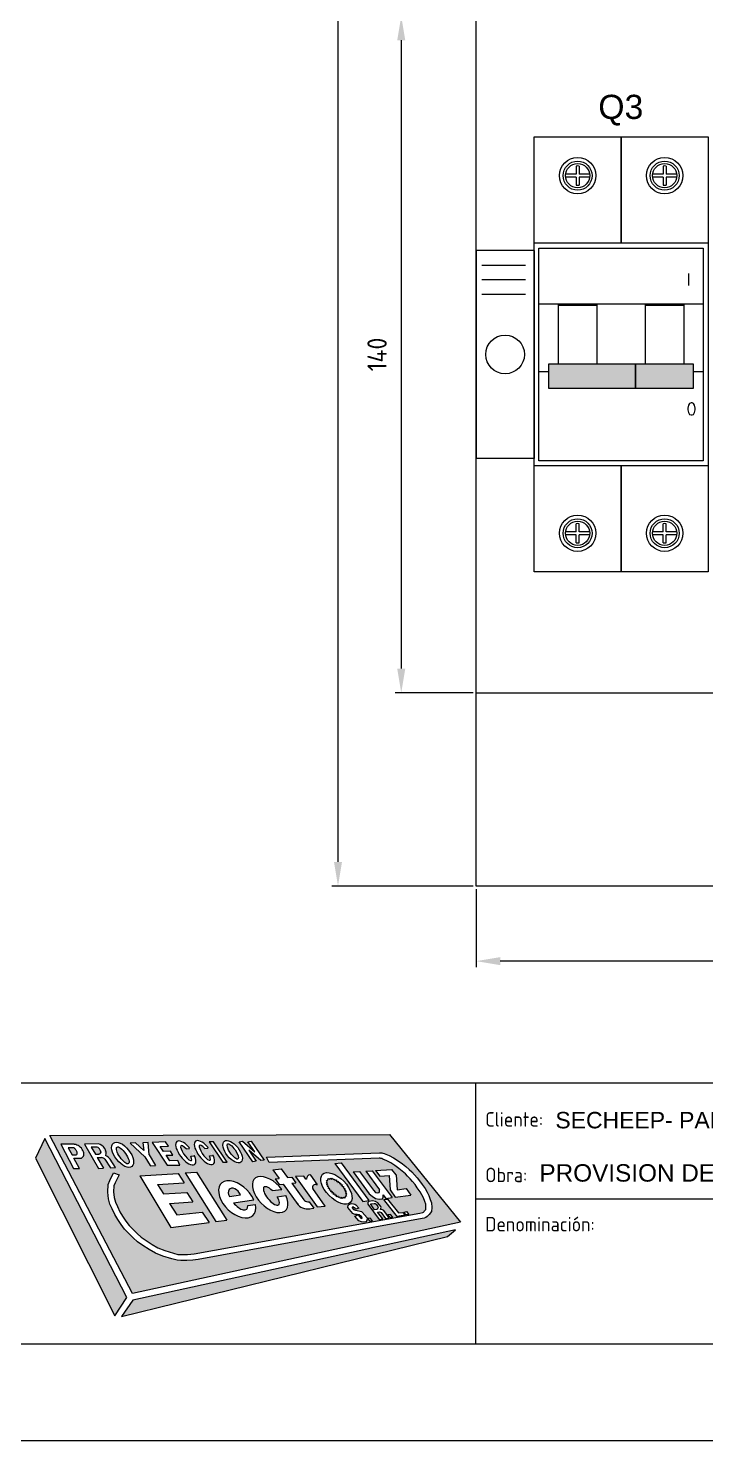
# Model space of a CAD drawing. Header units: millimetres. Extents: x 2272 to 7312, y -3839 to -3184.
# Drawn here: x 3347.2 to 3417.3, y -3839.2 to -3693 of the extents above; entities that cross this region are included whole.
import ezdxf
from ezdxf.enums import TextEntityAlignment as Align

# ---------------------------------------------------------------- set-up
doc = ezdxf.new("R2010")
doc.units = ezdxf.units.MM
for name, color, linetype in [('AUXILIAR', 30, 'Continuous'), ('COTAS', 3, 'Continuous'), ('TEXTO', 3, 'Continuous'), ('TEXTOS', 3, 'Continuous')]:
    doc.layers.add(name, color=color, linetype=linetype)
doc.styles.add('ROMAND', font='romand__.ttf')
doc.styles.add('ROMANS', font='isocp3.shx')
doc.styles.get("Standard").update_dxf_attribs({"font": 'arial.ttf'})
doc.styles.add('style1', font='arial.ttf', dxfattribs={"height": 1})
doc.styles.add('style2', font='romab___.ttf', dxfattribs={"height": 1})

# ---------------------------------------------------------------- blocks, each defined once
blk = doc.blocks.new('LOGO_CARTEL')
h = blk.add_hatch(color=256)
h.paths.add_polyline_path([(185.4531607444398, 255.608005451902), (178.0997501861947, 264.694781197847), (142.9694653170423, 264.5652756452147), (151.519638959127, 248.2262194406826)])
h.paths.add_polyline_path([(153.2361026245471, 252.7851404533835), (152.6037588228484, 253.204254295837), (152.0385016435746, 253.5917741242689), (151.59227935113, 253.9952716455857), (151.1563284281445, 254.4449664988284), (150.7145654961959, 254.8936571433154), (150.3645131360215, 255.3819267039166), (150.0031535024545, 255.8917232162266), (149.6960355938436, 256.4032216909758), (149.4151898325395, 256.986109697461), (149.1979344593185, 257.4914983694526), (149.0589793880756, 258.0403151890382), (148.9670878159323, 258.7290265830607), (149.0147634216708, 259.4981370320741), (149.1675725950371, 259.9344198385701), (149.5739569894727, 260.7308271535035), (150.1352987637447, 260.5069410158792), (149.7203162498471, 259.6974621873162), (149.6084775258383, 259.3781533964196), (149.5695608185938, 258.750342889991), (149.6491277627425, 258.1540024450006), (149.7679211774467, 257.6848160852481), (149.9613202075897, 257.2349230512594), (150.2246112070214, 256.6884694922978), (150.5058261835636, 256.2201118109482), (150.853081899968, 255.7302127279928), (151.1749386222751, 255.2812717744162), (151.5855088787347, 254.8642629679875), (152.0093397265954, 254.4270702912867), (152.4110208676519, 254.0638492072657), (152.9391516107548, 253.7017819174348), (153.5468715304638, 253.2989886426368), (154.1580357110377, 252.9630837021583), (154.8621051137761, 252.6755369223459), (155.7591906887094, 252.3973275015873), (156.2200849955551, 252.2851366435662), (156.7175685424086, 252.2851366435662), (157.2339852316278, 252.2860496018165), (157.9032701730397, 252.3475077194186), (181.2470154852086, 256.5572780543768), (181.5416442631711, 256.6311064582305, 0.1422383346922606), (181.6861528009704, 256.7154093418758), (181.7459667632883, 256.7783278235466), (181.8544180455638, 256.932333607273), (181.8722623331765, 257.1522650986209), (181.8514710108142, 257.4849715098117), (181.7596657530214, 257.7460812522106), (181.6238223931283, 258.1156147375256), (181.458812107299, 258.4379068931057), (181.2781975993101, 258.7688019152167), (180.9887895602184, 259.1797745744797), (180.7512849446622, 259.5089844625729), (180.4986294957415, 259.8150177866173), (180.2453629160696, 260.114121795742), (179.9870351216039, 260.3874534964198), (179.7544201523703, 260.6108451201927), (179.410349877717, 260.906184893249), (179.0857978649019, 261.1779139023673), (178.671284409726, 261.4744107431786), (178.2458162967387, 261.7433927095335), (177.8271528054975, 261.9525782249736), (177.4073530596588, 262.1496822747828, 0.1197770434820504), (177.0370609866499, 262.2249557714856), (165.6740127829027, 261.7847504785321), (165.375656704734, 262.3425898307858), (177.0609268918749, 262.7941733559593, -0.10611775572819), (177.5571896986759, 262.7079758158735), (178.078837191759, 262.497550637972), (178.5409593324762, 262.2666509769685), (179.0064023721693, 261.972396765615), (179.4534493773266, 261.6526290401816), (179.7983485959726, 261.36386446862), (180.1579319711858, 261.0552087077133), (180.4131156468471, 260.8101432424339), (180.6926762230752, 260.5143455412945), (180.9589417610869, 260.199889958515), (181.2264295606065, 259.8758906908195), (181.4773840912476, 259.5280376069708), (181.7884614694096, 259.0862934946089), (181.9892665206062, 258.7184083640302), (182.1744450805191, 258.356724260876), (182.3242876211054, 257.9491089286635), (182.4451116069046, 257.6054649962153), (182.4737813655809, 257.1466864561721), (182.4392175374055, 256.7206860216179), (182.2111733737853, 256.3968528736305), (182.1562512277825, 256.3390801078298, -0.1589567886689406), (181.5015339019849, 255.9852970601775), (158.3313541049505, 251.7657726936715), (157.7638205862064, 251.6977152282087), (157.1467103171568, 251.6523168065382), (156.5289152348718, 251.6523168065382), (156.1393310225616, 251.6872735888706), (155.5992206574989, 251.8187472139132), (154.659432121624, 252.1101999264606), (153.8992588404734, 252.4206599155528)], flags=16)
h.paths.add_polyline_path([(155.4961207389485, 255.0521120566268), (152.2828004417448, 260.403877045065), (156.2620891741137, 260.6595994981259), (156.8793904055585, 259.6838526578591), (154.1233739124035, 259.5067417856137), (154.7379129992292, 258.5353609724133), (157.1419291429694, 258.6898511204828), (157.7614417117218, 257.7106088953362), (155.3574255679816, 257.5561187472666), (156.1105608785906, 256.365663646602), (158.7499442525334, 256.6411428619804), (159.4683073167696, 255.5916406758498)], flags=16)
h.paths.add_polyline_path([(160.1571723636043, 255.6852068767993), (156.9809235514029, 260.7057942084543), (158.1495943107873, 260.7808969148699), (161.2771194095897, 255.8373254823798)], flags=16)
edge = h.paths.add_edge_path(flags=16)
edge.add_ellipse((162.3506972278444, 257.9788374762874), major_axis=(-1.64234880085452, 1.647056297495182), ratio=0.6051354556231145, start_angle=237.0675174698818, end_angle=582.4213014144642, ccw=False)
edge.add_line((164.080096237081, 257.9175592753078), (161.9766256633959, 257.6318520075442))
edge.add_ellipse((162.4984084506138, 257.9265922102933), major_axis=(-0.8345003235995437, 0.9835038464317336), ratio=0.4580583250399493, start_angle=84.98093958195024, end_angle=214.0434453518184)
edge.add_line((163.442087250392, 257.3256394437481), (164.2354321568696, 257.4333967893746))
edge = h.paths.add_edge_path(flags=16)
edge.add_ellipse((150.508228204241, 262.589300237493), major_axis=(-0.9587905702393743, 1.210145717886432), ratio=0.5066817181136452, start_angle=0, end_angle=360)
h.paths.add_polyline_path([(152.8175844067683, 262.368925324407), (151.2757385175506, 263.7853074370638), (151.8373521837894, 263.8054390702601), (152.7092112569105, 263.0129899035414), (152.5990081792836, 263.8327414313756), (153.1587672880623, 263.8528065860071), (153.2615538760409, 262.5659703840746), (153.9121410396655, 261.4615464053574), (153.3559490201617, 261.4550081407174)], flags=16)
edge = h.paths.add_edge_path(flags=16)
edge.add_line((149.7850794824262, 261.276448994472), (149.2541358328751, 261.2472252414565))
edge.add_line((149.2541358328751, 261.2472252414565), (148.6576567055905, 262.1184594910073))
edge.add_arc((148.3267423214355, 261.8919032885069), 0.4010387045312232, 34.39698158896793, 89.99999999998782)
edge.add_line((148.3267423214356, 262.2929419930381), (147.8877401091671, 262.2929419930381))
edge.add_line((147.8877401091671, 262.2929419930381), (148.517138156424, 261.2066600363018))
edge.add_line((148.517138156424, 261.2066600363018), (148.0028401773142, 261.1783524802541))
edge.add_line((148.0028401773142, 261.1783524802541), (146.5483726006068, 263.6886270070358))
edge.add_line((146.5483726006068, 263.6886270070358), (147.9987617662427, 263.708932446336))
edge.add_ellipse((148.129271073653, 262.9849199960554), major_axis=(-0.50165475844672, 0.634294737421639), ratio=0.718369774982587, start_angle=323.352345324648, end_angle=323.368447338934)
edge.add_ellipse((148.129271073653, 262.9849199960554), major_axis=(-0.50165475844672, 0.634294737421639), ratio=0.718369774982587, start_angle=199.3138220054069, end_angle=323.35234532464796, ccw=False)
edge.add_arc((148.3421092116824, 261.5325817865723), 1.056292932122941, 33.67310107107778, 67.08465810738971, ccw=False)
edge.add_line((149.2211715228958, 262.1182474006023), (149.7850794824262, 261.276448994472))
h.paths.add_polyline_path([(155.1189348996026, 261.5017960910863), (153.564137019673, 263.8691374238835), (154.9550015261109, 263.9189944265752), (155.240240287376, 263.484688773104), (154.4048420288559, 263.4547430429263), (154.7494657969921, 262.9300175457383), (155.4424122759453, 262.9548569418882), (155.7014157749358, 262.5604972013626), (155.0084692959825, 262.5356578052126), (155.3870890891978, 261.9591698272804), (156.2224873477179, 261.9891155574582), (156.4376885282134, 261.5172985792854)], flags=16)
edge = h.paths.add_edge_path(flags=0)
edge.add_ellipse((150.5206845307687, 262.5270683321537), major_axis=(-0.5942873136886743, 0.8564669262087292), ratio=0.3309013624885607, start_angle=0, end_angle=360)
edge = h.paths.add_edge_path(flags=0)
edge.add_ellipse((162.1108745068363, 258.4080100646889), major_axis=(-0.5405039750257009, 0.6372900837614935), ratio=0.6364042262415049, start_angle=243.4124951390414, end_angle=432.34544357241145, ccw=False)
edge.add_line((162.7154700676052, 258.430385789653), (161.5604793777147, 258.2735073248772))
edge = h.paths.add_edge_path(flags=16)
edge.add_ellipse((157.0442042902586, 262.7774100207913), major_axis=(-0.9265835712620941, 1.170666719747479), ratio=0.4257354557277727, start_angle=282.57197739549645, end_angle=593.9609154328077, ccw=False)
edge.add_arc((156.9338473742421, 263.0970155188146), 0.5085898736898565, 16.574342269864474, 39.02376819830431, ccw=False)
edge.add_line((157.4213055487348, 263.2420954545055), (157.0697959017438, 263.1948143173987))
edge.add_ellipse((157.0798421407006, 262.7596051603002), major_axis=(-0.5434768891000581, 0.7789607529334913), ratio=0.2742896260413826, start_angle=292.4473559354874, end_angle=595.305706808062)
edge.add_line((157.5648600112023, 262.4387880674498), (157.870218927439, 262.4798615256293))
edge.add_arc((157.885493718034, 262.3663017303608), 0.1145824870089263, 14.416172927972696, 97.6608054309163, ccw=False)
h.paths.add_polyline_path([(146.0323856349925, 261.1550132240507), (145.4387561219177, 261.1550132240507), (144.1015164112826, 263.6759426759497), (145.5013175402448, 263.6759426759498), (145.5468947834878, 263.663958167042), (145.6634269060973, 263.6333160833875), (145.7799590287045, 263.5965455830018), (145.8964911513131, 263.5444540063608), (146.0130232739213, 263.4831698390516), (146.1295555165802, 263.3789866857695), (146.2460876391886, 263.2656109418196), (146.325820182042, 263.1399783644075), (146.3810195516745, 263.0235384465205), (146.4484855679429, 262.9070984597763), (146.494485102662, 262.7906585418889), (146.494485102662, 262.6742186240017), (146.4883518393695, 262.5577786372575), (146.4515521395638, 262.4413387193702), (146.362619761797, 262.3248987326265), (146.2460876391887, 262.2513577318555), (146.1249968201001, 262.2227009838131), (145.4660252912558, 262.2227009838132)], flags=16)
edge = h.paths.add_edge_path(flags=16)
edge.add_ellipse((158.9718909839603, 262.8146403586458), major_axis=(-0.9265835712620941, 1.170666719747479), ratio=0.4257354557277727, start_angle=282.57197739549645, end_angle=593.9609154328077, ccw=False)
edge.add_arc((158.8615340679436, 263.1342458566692), 0.5085898736899858, 16.57434226984668, 39.023768198203186, ccw=False)
edge.add_line((159.3489922424365, 263.2793257923599), (158.9974825954456, 263.2320446552533))
edge.add_ellipse((159.0075288344023, 262.7968354981548), major_axis=(-0.5434768891000581, 0.7789607529334913), ratio=0.2742896260413826, start_angle=292.4473559354874, end_angle=595.305706808062)
edge.add_line((159.492546704904, 262.4760184053042), (159.7979056211407, 262.5170918634837))
edge.add_arc((159.8131804117357, 262.4035320682152), 0.1145824870089263, 14.416172927890102, 97.6608054309342, ccw=False)
h.paths.add_polyline_path([(148.0368125309819, 262.6407027416168), (147.6862455204826, 262.6407027416167), (147.2536790736844, 263.3872718298024), (147.7707501705822, 263.3872718298024, -0.2675365227889828), (148.1177506122298, 263.1872871877234), (148.2350984976375, 262.9847557513216, -0.5778638043498171)], flags=0)
h.paths.add_polyline_path([(160.8621207239867, 261.8096786120851), (159.4506520277753, 263.9170070290008), (159.9095589900225, 263.9284706552363), (161.3210276862339, 261.8211422383207)], flags=16)
h.paths.add_polyline_path([(145.6986932854703, 262.5874182566347), (145.6468068600673, 262.5766171705222), (145.2782886694525, 262.5766171705222), (144.8828825461607, 263.3220264892407), (145.3827619354235, 263.3220264892407), (145.4564169691179, 263.3060271318473), (145.5150734098619, 263.2754480793957), (145.5635285632225, 263.2168381303634), (145.6196346821212, 263.1582281813309), (145.6604391447189, 263.0996182322983), (145.6961429636237, 263.0410082832676), (145.7343971043764, 262.9823983342337), (145.7701009232818, 262.9212401505309), (145.793053407733, 262.8626302014991), (145.8007042358833, 262.804020252467), (145.8032545577292, 262.7454103034343), (145.8007042358833, 262.6868003544024), (145.7573495888271, 262.6281904053702)], flags=0)
edge = h.paths.add_edge_path(flags=16)
edge.add_ellipse((165.7652750323873, 258.4647758817189), major_axis=(-1.600143491517747, 1.637874810240761), ratio=0.5599180829253385, start_angle=258.3206242565271, end_angle=598.3068047692755, ccw=False)
edge.add_line((166.9872881122093, 259.0106123339061), (165.9898829810174, 258.8751381806419))
edge.add_ellipse((165.8938711404129, 258.3234322185671), major_axis=(-0.7589687808205522, 0.9226812811405075), ratio=0.3732741632683865, start_angle=287.7931339301177, end_angle=608.2999815819061)
edge.add_line((166.4945029853885, 258.2454999481933), (167.3862588203552, 258.3666241161793))
edge = h.paths.add_edge_path(flags=16)
edge.add_ellipse((161.8873396114934, 262.9059606246568), major_axis=(-0.8561327158439233, 1.080575229022479), ratio=0.4894646261371381, start_angle=0, end_angle=360)
edge = h.paths.add_edge_path(flags=0)
edge.add_ellipse((161.899795938021, 262.9275293219644), major_axis=(-0.5402331584155322, 0.7785658922320047), ratio=0.3023088387794968, start_angle=0, end_angle=360)
h.paths.add_polyline_path([(163.9652750646313, 261.8721196772401), (162.546058181941, 263.9314388488788), (162.9147010143955, 263.9949476782559), (164.165809801346, 262.9054693256981), (163.4598753760276, 263.9297978224267), (163.8133172905344, 263.9917561243363), (165.1629789983039, 262.0333632501142), (164.7947020480179, 261.9858812021284), (163.5557435103128, 263.0647789931322), (164.3352266446943, 261.9337294811237)], flags=16)
h.paths.add_polyline_path([(166.2842710145884, 260.1110201205026), (166.687775653216, 260.1476733413875), (166.0524662573229, 261.0246228846318), (166.9215053611439, 261.1294239198954), (167.5743923799182, 260.2282110988583), (168.0036802966482, 260.2672063998507), (168.4322120736689, 259.6756824139734), (168.0029241569389, 259.636687112981), (169.2382005714195, 257.9315728891684, 0.2467400219672279), (169.6550028235146, 257.7250531196687), (169.8100637272798, 257.7287421160969), (170.2931312032976, 257.0619397593421), (169.8310625108357, 256.9991785373436, -0.3000227749307927), (168.5570900349589, 257.5673645912789), (167.1163074302368, 259.5561493555102), (166.7128027916091, 259.5194961346253)], flags=16)
edge = h.paths.add_edge_path(flags=16)
edge.add_line((168.389199509343, 260.331459355684), (169.2533804088037, 260.374997025797))
edge.add_line((169.2533804088037, 260.374997025797), (169.4719641903195, 260.0683950569588))
edge.add_arc((169.4963919218343, 260.0858101634195), 0.02999999999998179, 215.4859673686726, 361.1087590474533)
edge.add_arc((169.9675786411621, 260.0949294696907), 0.4412749581908618, 104.83950112941301, 181.1087590474032, ccw=False)
edge.add_arc((169.8801739440364, 260.4248219006564), 0.1000000000000818, 35.48596736863789, 104.83950112940741, ccw=False)
edge.add_line((169.9615997157527, 260.4828722555254), (170.63517493473, 259.538065248954))
edge.add_arc((170.6107472032151, 259.5206501424933), 0.03000000000006231, -113.20471046523551, 35.48596736857809, ccw=False)
edge.add_ellipse((170.5014528612335, 259.1633119633947), major_axis=(-0.2423453647004123, 0.2913411155990957), ratio=0.8735425956558137, start_angle=300.2982092045493, end_angle=425.9014812149337)
edge.add_line((170.1701836289256, 259.08902022378), (171.4616404148821, 257.2775262945518))
edge.add_line((171.4616404148821, 257.2775262945518), (170.6310571408486, 257.1868620808645))
edge.add_line((170.6310571408486, 257.1868620808645), (168.389199509343, 260.331459355684))
edge = h.paths.add_edge_path(flags=16)
edge.add_ellipse((172.6209305434125, 259.1040927531211), major_axis=(-1.434265796732262, 1.459487488505829), ratio=0.5161330663776665, start_angle=0, end_angle=360)
h.paths.add_polyline_path([(171.683835557383, 259.2745062451281), (171.7600229468723, 259.3971486387049), (171.6047711369928, 259.4673345635576), (171.6938990555585, 259.5782763954601), (171.5585605571486, 259.6817784696732), (171.6705180972101, 259.7696959589088), (171.5894982337426, 259.9205605293637), (171.7266636854775, 259.9542175622087), (171.7605783939317, 260.1212981481499), (171.8912865217089, 260.057758931497), (172.0067471987567, 260.1834123087364), (172.0850145884413, 260.0627518616205), (172.2287409020206, 260.1542501419495), (172.2761756564648, 260.013476192727), (172.4359090739834, 260.0727587689707), (172.4500727813598, 259.935950951293), (172.6140577024692, 259.9821909141718), (172.617324168846, 259.8378475554163), (172.7847232792729, 259.8695765066528), (172.7753601017255, 259.7255001174502), (172.9448479140738, 259.7429090227465), (172.9234624187572, 259.6012749267215), (173.0936711892283, 259.6089013920243), (173.064169036055, 259.4687259540326), (173.2344032043299, 259.4608017909796), (173.1916116192394, 259.3218433874385), (173.3594370281364, 259.3052442131923), (173.3100955283725, 259.1704082818698), (173.477365502008, 259.1380054357252), (173.4154033856972, 259.0075967402648), (173.5783422976624, 258.9577914878024), (173.5030164446932, 258.8346180698345), (173.6573928421161, 258.7625270410099), (173.5661266955277, 258.651743788243), (173.7023328640789, 258.5495961434361), (173.5906972447629, 258.4602195032278), (173.6746318630572, 258.3082324038705), (173.5348244109569, 258.2721831132165), (173.4985978147281, 258.1056994135822), (173.3694427110237, 258.1707338292061), (173.2525693178649, 258.0473364211766), (173.1758362138442, 258.1696381209472), (173.0319521735603, 258.0783880717975), (172.9874999861671, 258.2157550185329), (172.829821770202, 258.1512045055346), (172.8101961036181, 258.2942447384434), (172.6451284973563, 258.2520324904426), (172.6453961039194, 258.3964125562625), (172.4780067120226, 258.3646323737792), (172.4873539531447, 258.5091469756491), (172.3240870211571, 258.4899539639741), (172.3435472575933, 258.6330167970836), (172.1734386118741, 258.6234127786635), (172.2015303581155, 258.7650338534108), (172.0311557849242, 258.7663351328417), (172.0682525877504, 258.9058682910498), (171.8989991221754, 258.9254246943266), (171.9508388888557, 259.0601774813477), (171.7837480405186, 259.0934916963358), (171.8464200568175, 259.223560498869)], flags=0)
h.paths.add_polyline_path([(173.7958397692439, 257.1463912688727), (173.8304640978674, 257.390058697153), (174.0785565701579, 257.5207859104881), (174.2187937613269, 257.5387446725682), (174.37897410095, 257.5103021481856), (174.5163766620253, 257.4861346410556), (174.6383985265921, 257.4146816641343), (174.9414558946859, 257.0596236420317), (174.6247929102196, 256.9597830324572), (174.5154095678412, 257.0879351161374), (174.4216121135971, 257.1457637999772), (174.3361747732551, 257.1871777879149), (174.2840205303412, 257.1745299321128), (174.2500348926458, 257.1542002251716), (174.2511575238931, 257.0807046329599), (174.3789517365362, 256.9309826160936), (174.5853158820852, 256.8606323937628), (174.7502930707705, 256.8219749691178), (175.0751994696787, 256.7627873435982), (175.2064628145645, 256.7118110629318), (175.3001204238243, 256.6394170022284), (175.7859955408269, 256.0701721126653), (175.770847516926, 255.7965177324393), (175.6788382982584, 255.6386674267816), (175.4554495420784, 255.5994387674916), (175.1982293746402, 255.6354262590744), (174.9243039333737, 255.7441210868719), (174.5182751041174, 256.2486671224456), (174.8568341004725, 256.3711019307822), (175.1535205428048, 256.0235080014155), (175.1833746497563, 256.0102394514735), (175.2679490921922, 256.0217855385973), (175.2795180028884, 256.0560885296403), (175.2652979472573, 256.1315190496147), (175.2349778686287, 256.1821392110525), (175.1272671526957, 256.274754919648), (175.0060922290022, 256.3664286441305), (174.9177631965104, 256.385854518842), (174.7538146483476, 256.4124832340872), (174.5758829905614, 256.4159022943103), (174.4444258204068, 256.440399133175), (174.3102845101203, 256.5071237198015)], flags=16)
h.paths.add_polyline_path([(172.4421929879158, 261.6993872884382), (173.1033636288165, 261.7418763334798), (175.9666479985061, 257.8395078861935), (175.3416875249357, 257.7476680271158)], flags=16)
h.paths.add_polyline_path([(175.8185602050216, 255.9963887481318), (176.0970598533513, 256.0382749285257), (176.3478582665036, 255.7561521061419), (176.074756782685, 255.7081935372172)], flags=16)
h.paths.add_polyline_path([(174.3485186268598, 260.8064774840616), (175.0202330270788, 260.8496441064741), (176.4425847394002, 258.9111218619273), (176.6562465443509, 258.7002338774154), (176.885998912211, 258.6376187554996), (177.039169630779, 258.6724050989984), (177.0809416643318, 258.7906792596578), (177.0850268032758, 258.9524073457342), (175.6626750909543, 260.8909295902811), (176.3343894911734, 260.9340962126936), (178.3705141121814, 258.1590632610676), (177.7308736637015, 258.072183070219), (177.4515844789431, 258.4528261225844), (177.449939915133, 258.1923494093693), (177.3735891381681, 258.023654325923), (177.0408173282612, 257.9784550605819), (176.6492841265375, 258.0740737668004), (176.3290203271025, 258.2897508747835), (176.0004829060769, 258.5550164180551)], flags=16)
h.paths.add_polyline_path([(175.8596812331608, 257.4623247813253), (175.8714990103827, 257.6547803721561), (175.967370921293, 257.7617232629248), (176.3591218292882, 257.8128576366349), (176.6739834488775, 257.7357619649799), (176.9037179487684, 257.6268032359388), (177.2051102946685, 257.22597550955, -0.2774608196294284), (177.2263887720949, 257.0209748781529), (177.1775796743084, 256.9167245421723), (177.3814321152049, 256.8907311830286, -0.2025117578434721), (177.515986991677, 256.8125343543765), (178.0814038863946, 256.0605750844931), (177.7035381514174, 255.9942191656532), (177.249609033323, 256.5979086050922, 0.269620168307612), (177.0643523294291, 256.676091733451), (176.8861163765115, 256.653266853361), (177.4192138766801, 255.9442897945771), (177.0498955669017, 255.8794348645815)], flags=16)
h.paths.add_polyline_path([(176.1283580353407, 257.4946311402892), (176.5348464118783, 257.5466860052057, -0.2696201683075377), (176.7201031157721, 257.468502876847), (176.8891617211602, 257.2436684464244, -0.5752742827534234), (176.7547140580848, 256.9250916456432), (176.5740092818875, 256.9019506082662)], flags=0)
h.paths.add_polyline_path([(177.5204432603006, 257.9472478852434), (177.8995604899291, 257.9957976035502), (179.0422888058242, 256.5652176823347), (179.4851163086475, 256.6318186736748), (179.7406637918553, 256.3443536283047), (178.916431272439, 256.1996125176379)], flags=16)
h.paths.add_polyline_path([(177.9413372224429, 256.3767628698666), (178.219836870773, 256.4186490502607), (178.4706352839254, 256.136526227877), (178.1975338001067, 256.088567658952)], flags=16)
h.paths.add_polyline_path([(176.6737528820234, 260.9559048434876), (178.3427161908924, 261.0631580286965), (178.8002973755475, 260.5096828633239), (178.8998461173178, 258.9606081469402), (179.8326592561562, 259.0873089891415), (180.3195044374267, 258.423788001071), (178.6936731086986, 258.2029568505968), (178.1625139210506, 258.9431567149978), (178.0671847041749, 260.4265715424339), (177.1073964312917, 260.3648923258533)], flags=16)
h.paths.add_polyline_path([(179.5926754927319, 256.6591503180276), (179.8711751410621, 256.7010364984216), (180.1219735542145, 256.4189136760379), (179.8488720703959, 256.3709551071128)], flags=16)
h = blk.add_hatch(color=256)
h.paths.add_polyline_path([(142.4711588467209, 264.2784940282189), (141.493940429186, 262.237274870394), (149.6974538685535, 245.9180733970072), (150.9388299583747, 247.8139314132571)])
h.paths.add_polyline_path([(184.1081691569706, 254.1154360284983), (184.9261877654066, 254.8247654630184), (151.5618281334869, 247.5365095611584), (150.3895026562838, 245.8623298553465)])
at = {"color": 7}
for p, q in [((157.0697959017439, 263.1948143173987), (157.4213055487349, 263.2420954545055)), ((147.8877401091671, 262.2929419930381), (148.5171381564239, 261.2066600363019)), ((147.8877401091671, 262.2929419930381), (148.3267423214355, 262.2929419930381)), ((148.6576567055905, 262.1184594910073), (149.254135832875, 261.2472252414565)), ((153.2559792959808, 262.5754336815909), (153.9121410396656, 261.4615464053572)), ((159.4925467049039, 262.4760184053042), (159.7979056211408, 262.5170918634837)), ((172.4421929879158, 261.6993872884382), (173.1033636288165, 261.7418763334798)), ((172.4421929879158, 261.6993872884382), (175.3416875249357, 257.7476680271158)), ((173.1033636288165, 261.7418763334798), (175.9666479985061, 257.8395078861935)), ((147.9890840528024, 261.1775953272389), (148.5171381564239, 261.2066600363019)), ((149.254135832875, 261.2472252414565), (149.7850794824262, 261.276448994472)), ((152.2828004417448, 260.403877045065), (156.2620891741136, 260.6595994981259)), ((152.2828004417448, 260.403877045065), (155.4961207389485, 255.0521120566267)), ((153.3502977632587, 261.4549417078814), (153.9121410396657, 261.4615464053574)), ((156.2620891741136, 260.6595994981259), (156.8793904055584, 259.6838526578591)), ((156.9809235514029, 260.7057942084543), (158.1495943107873, 260.7808969148699)), ((156.9809235514028, 260.7057942084543), (160.1571723636043, 255.6852068767994)), ((158.1495943107873, 260.78089691487), (161.2771194095897, 255.8373254823798)), ((166.0524662573228, 261.0246228846318), (166.9215053611437, 261.1294239198954)), ((166.0524662573228, 261.0246228846318), (166.687775653216, 260.1476733413876)), ((166.2842710145883, 260.1110201205026), (166.687775653216, 260.1476733413876)), ((166.9215053611438, 261.1294239198955), (167.5743923799181, 260.2282110988583)), ((167.5743923799182, 260.2282110988583), (168.0036802966482, 260.2672063998507)), ((168.0036802966482, 260.2672063998507), (168.432212073669, 259.6756824139734)), ((174.3485186268597, 260.8064774840616), (175.0202330270788, 260.8496441064741)), ((174.3485186268597, 260.8064774840616), (176.0004829060768, 258.5550164180553)), ((175.0202330270788, 260.8496441064741), (176.4425847394003, 258.9111218619271)), ((175.6626750909543, 260.8909295902811), (176.3343894911734, 260.9340962126936)), ((175.6626750909543, 260.8909295902811), (177.0850268032758, 258.9524073457342)), ((176.3343894911734, 260.9340962126936), (178.3705141121814, 258.1590632610676)), ((176.6737528820235, 260.9559048434876), (178.3427161908923, 261.0631580286965)), ((176.6737528820235, 260.9559048434876), (177.1073964312916, 260.3648923258533)), ((177.1073964312916, 260.3648923258533), (178.0671847041749, 260.4265715424339)), ((178.0671847041749, 260.426571542434), (178.1625139210506, 258.9431567149977)), ((178.8002973755475, 260.5096828633238), (178.3427161908923, 261.0631580286965)), ((178.8002973755475, 260.5096828633238), (178.8998461173178, 258.9606081469402)), ((154.1233739124035, 259.5067417856138), (156.8793904055584, 259.6838526578591)), ((154.1233739124035, 259.5067417856138), (154.7379129992292, 258.5353609724132)), ((154.7379129992292, 258.5353609724132), (157.1419291429694, 258.6898511204828)), ((157.1419291429694, 258.6898511204828), (157.7614417117218, 257.7106088953362)), ((165.9898829810173, 258.8751381806418), (166.9872881122093, 259.0106123339061)), ((166.2842710145883, 260.1110201205026), (166.7128027916091, 259.5194961346254)), ((166.712802791609, 259.5194961346253), (167.1163074302368, 259.5561493555103)), ((167.1163074302368, 259.5561493555103), (168.6441977785196, 257.4471253874793)), ((168.0029241569389, 259.636687112981), (168.432212073669, 259.6756824139734)), ((168.0029241569389, 259.636687112981), (169.2382005714195, 257.9315728891684)), ((176.4425847394003, 258.9111218619271), (176.6562465443509, 258.7002338774154)), ((176.6562465443509, 258.7002338774154), (176.8859989122111, 258.6376187554997)), ((176.8859989122111, 258.6376187554997), (177.039169630779, 258.6724050989984)), ((177.039169630779, 258.6724050989984), (177.0809416643318, 258.7906792596578)), ((177.0809416643318, 258.7906792596578), (177.0850268032758, 258.9524073457342)), ((178.1625139210506, 258.9431567149977), (178.6936731086986, 258.2029568505968)), ((178.8998461173178, 258.9606081469402), (179.8326592561562, 259.0873089891415)), ((179.8326592561562, 259.0873089891415), (180.3195044374267, 258.423788001071)), ((155.3574255679816, 257.5561187472666), (157.7614417117218, 257.7106088953362)), ((155.3574255679816, 257.5561187472666), (156.1105608785906, 256.365663646602)), ((161.5604793777147, 258.2735073248772), (162.7154700676052, 258.4303857896531)), ((161.9766256633959, 257.6318520075442), (164.0800962370809, 257.9175592753078)), ((163.442087250392, 257.325639443748), (164.2354321568696, 257.4333967893746)), ((166.4945029853884, 258.2454999481933), (167.3862588203552, 258.3666241161793)), ((169.6550028235144, 257.7250531196687), (169.8100637272799, 257.7287421160968)), ((169.8100637272798, 257.7287421160969), (170.2931312032977, 257.0619397593421)), ((175.3416875249357, 257.7476680271158), (175.9666479985061, 257.8395078861935)), ((176.0004829060768, 258.5550164180553), (176.3290203271026, 258.2897508747839)), ((176.3290203271026, 258.2897508747839), (176.6492841265375, 258.0740737668004)), ((176.6492841265375, 258.0740737668004), (177.0408173282612, 257.9784550605819)), ((177.0408173282612, 257.9784550605819), (177.3735891381682, 258.023654325923)), ((177.3735891381681, 258.023654325923), (177.449939915133, 258.1923494093694)), ((177.449939915133, 258.1923494093694), (177.4515844789431, 258.4528261225846)), ((177.4515844789431, 258.4528261225846), (177.7308736637015, 258.072183070219)), ((177.7308736637015, 258.072183070219), (178.3705141121814, 258.1590632610676)), ((178.6936731086986, 258.2029568505968), (180.3195044374267, 258.423788001071)), ((156.1105608785906, 256.365663646602), (158.7499442525334, 256.6411428619804)), ((158.7499442525334, 256.6411428619804), (159.4683073167696, 255.5916406758498)), ((160.1571723636043, 255.6852068767994), (161.2771194095897, 255.8373254823798)), ((169.7596715543868, 256.9894817460668), (170.2931312032976, 257.0619397593421)), ((155.4961207389485, 255.0521120566267), (159.4683073167696, 255.5916406758498))]:
    blk.add_line(p, q, dxfattribs=at)
for points in [[(142.9694653170423, 264.5652756452147), (178.0997501861948, 264.6947811978471), (185.4531607444398, 255.6080054519019), (151.5196389591269, 248.2262194406826)], [(150.9388299583747, 247.8139314132572), (142.471158846721, 264.2784940282188), (141.493940429186, 262.237274870394), (149.6974538685536, 245.9180733970072)], [(146.362619761797, 262.3248987326265), (146.4515521395638, 262.4413387193703), (146.4883518393695, 262.5577786372577), (146.494485102662, 262.6742186240015), (146.494485102662, 262.7906585418889), (146.4484855679428, 262.9070984597764), (146.3810195516746, 263.0235384465203), (146.3258201820419, 263.1399783644076), (146.2460876391887, 263.2656109418197), (146.1295555165802, 263.3789866857698), (146.0130232739213, 263.4831698390518), (145.8964911513129, 263.5444540063609), (145.7799590287045, 263.5965455830019), (145.6634269060961, 263.6333160833874), (145.5468947834878, 263.663958167042), (145.5013175402448, 263.6759426759498), (144.1015164112826, 263.6759426759497), (145.4387561219177, 261.1550132240507), (146.0323856349924, 261.1550132240507), (145.4660252912558, 262.2227009838131), (146.1249968200999, 262.2227009838131), (146.2460876391887, 262.2513577318555)], [(145.6986932854703, 262.5874182566347), (145.7573495888271, 262.6281904053702), (145.8007042358833, 262.6868003544024), (145.8032545577292, 262.7454103034347), (145.8007042358833, 262.8040202524669), (145.793053407733, 262.8626302014991), (145.7701009232819, 262.9212401505313), (145.7343971043761, 262.9823983342345), (145.6961429636244, 263.0410082832667), (145.6604391447186, 263.0996182322989), (145.619634682121, 263.1582281813312), (145.5635285632226, 263.2168381303634), (145.515073409862, 263.2754480793956), (145.4564169691178, 263.3060271318472), (145.3977606657609, 263.318768462802), (145.358633028616, 263.3220264892407), (144.8828825461607, 263.3220264892407), (145.2782886694525, 262.5766171705222), (145.6468068600671, 262.5766171705222)], [(155.4424122759454, 262.9548569418882), (154.7494657969922, 262.9300175457382), (154.4048420288559, 263.4547430429263), (155.2402402873761, 263.484688773104), (154.9550015261109, 263.9189944265752), (153.564137019673, 263.8691374238835), (155.1189348996026, 261.5017960910864), (156.4376885282134, 261.5172985792854), (156.2224873477179, 261.9891155574582), (155.3870890891978, 261.9591698272804), (155.0084692959825, 262.5356578052126), (155.7014157749358, 262.5604972013626)], [(161.3210276862339, 261.8211422383207), (159.9095589900225, 263.9284706552363), (159.4506520277753, 263.9170070290008), (160.8621207239867, 261.8096786120851)], [(179.7406637918553, 256.3443536283047), (178.9164312724389, 256.1996125176379), (177.5204432603008, 257.9472478852434), (177.8995604899292, 257.9957976035502), (179.0422888058242, 256.5652176823347), (179.4851163086475, 256.6318186736748)], [(175.8185602050214, 255.9963887481317), (176.074756782685, 255.7081935372172), (176.3478582665037, 255.7561521061418), (176.0970598533513, 256.0382749285257)], [(178.1975338001067, 256.088567658952), (178.4706352839254, 256.136526227877), (178.219836870773, 256.4186490502607), (177.9413372224431, 256.3767628698668)], [(179.8711751410622, 256.7010364984216), (180.1219735542145, 256.4189136760379), (179.8488720703959, 256.3709551071128), (179.5926754927322, 256.6591503180276)], [(184.1081691569706, 254.1154360284982), (184.9261877654066, 254.8247654630184), (151.5618281334868, 247.5365095611583), (150.3895026562838, 245.8623298553465)]]:
    blk.add_lwpolyline(points, close=True, dxfattribs=at)
for points in [[(147.9987616721896, 263.7089324450193), (146.5483726006068, 263.6886270070358), (148.0028401773141, 261.1783524802543)], [(153.2615538760409, 262.5659703840747), (153.1587672880624, 263.8528065860071), (152.5990081792836, 263.8327414313756), (152.7092112569105, 263.0129899035414), (151.8373521837895, 263.8054390702601), (151.2757385175506, 263.7853074370638), (152.8175844067683, 262.368925324407), (153.3494051397705, 261.4661169034197)], [(162.5455034667204, 263.9313432839818), (162.9147010143955, 263.9949476782559), (164.1658098013461, 262.9054693256982), (163.4598753760276, 263.9297978224267), (163.8133172905344, 263.9917561243363), (165.1629789983039, 262.0333632501142), (164.7947020480179, 261.9858812021284), (163.5557435103127, 263.0647789931322), (164.3352266446943, 261.9337294811237), (163.9652750646313, 261.8721196772401), (162.5460581819411, 263.9314388488787)], [(157.5648600112023, 262.4387880674498), (157.8702189274391, 262.4798615256293)], [(171.8914665754238, 260.0579548800912), (172.0067471987567, 260.1834123087364), (172.0853184964926, 260.0622833436144)], [(172.0850145884413, 260.0627518616205), (172.2287409020206, 260.1542501419495), (172.2761756564648, 260.013476192727)], [(171.6938990555586, 259.57827639546), (171.5585605571486, 259.6817784696731), (171.6721136587586, 259.7709489139593)], [(171.6701093350861, 259.7704571021595), (171.5894982337426, 259.9205605293637), (171.7297189614018, 259.9549672518779)], [(171.7600229468722, 259.3971486387049), (171.6047711369928, 259.4673345635577), (171.6951962617851, 259.579891090804)], [(171.8464200568175, 259.223560498869), (171.683835557383, 259.2745062451281), (171.7600229468722, 259.3971486387049)], [(171.726685244006, 259.9543237701562), (171.7605783939318, 260.1212981481499), (171.8904291946805, 260.0581756912558)], [(171.9508388888557, 259.0601774813478), (171.7837480405186, 259.0934916963357), (171.8464200568175, 259.223560498869)], [(172.0682525877504, 258.9058682910497), (171.8989991221754, 258.9254246943266), (171.9508388888557, 259.0601774813478)], [(172.2015303581155, 258.7650338534108), (172.0311557849242, 258.7663351328417), (172.0682525877504, 258.9058682910497)], [(172.3435472575933, 258.6330167970836), (172.1734386118741, 258.6234127786636), (172.2015303581155, 258.7650338534108)], [(172.2761756564648, 260.013476192727), (172.4359090739834, 260.0727587689707), (172.4500727813598, 259.935950951293)], [(172.4500727813598, 259.935950951293), (172.6140577024692, 259.9821909141718), (172.617324168846, 259.8378475554163)], [(172.617324168846, 259.8378475554163), (172.7847232792728, 259.8695765066528), (172.7753601017255, 259.7255001174502)], [(172.7753601017255, 259.7255001174502), (172.9448479140738, 259.7429090227465), (172.9232920977032, 259.6001469066231)], [(172.9234624187573, 259.6012749267215), (173.0936711892282, 259.6089013920243), (173.0639355016189, 259.4676163471617)], [(173.0642079492204, 259.468724142679), (173.23440320433, 259.4608017909796), (173.1919111101184, 259.3228159331935)], [(173.1898848041552, 259.3220141822227), (173.3594370281364, 259.3052442131924), (173.3098206142437, 259.1696570217181)], [(173.3100955283725, 259.1704082818698), (173.477365502008, 259.1380054357252), (173.4154034699503, 259.0075969175881)], [(173.4154046870038, 259.0075963424966), (173.5783422976624, 258.9577914878024), (173.5030164446931, 258.8346180698345)], [(173.5030164446931, 258.8346180698345), (173.657392842116, 258.7625270410098), (173.5655895233922, 258.6510917427838)], [(172.493301353624, 258.5098461284135), (172.3240870211572, 258.4899539639742), (172.3435472575933, 258.6330167970836)], [(172.6453961039195, 258.3964125562625), (172.4780067120226, 258.3646323737792), (172.4873257943503, 258.5087116218477)], [(172.8101961036181, 258.2942447384434), (172.6451284973563, 258.2520324904426), (172.6453961039195, 258.3964125562625)], [(172.9874999861671, 258.2157550185328), (172.829821770202, 258.1512045055347), (172.8101961036181, 258.2942447384434)], [(173.1758362138443, 258.1696381209472), (173.0319521735603, 258.0783880717975), (172.9874999861671, 258.2157550185328)], [(173.3697313955209, 258.1710386284229), (173.2525693178649, 258.0473364211766), (173.1758362138443, 258.1696381209472)], [(173.5348244109569, 258.2721831132165), (173.4985978147281, 258.1056994135822), (173.3696431137645, 258.1706329189458)], [(173.5922654385513, 258.4573798498171), (173.6746318630572, 258.3082324038705), (173.5348244109569, 258.2721831132165)], [(173.5660258764636, 258.6518193973733), (173.7023328640789, 258.5495961434361), (173.589624348939, 258.4593605316502)]]:
    blk.add_lwpolyline(points, dxfattribs=at)
for points in [[(148.1177506122299, 263.1872871877232, 0.2675365227889916), (147.7707501705824, 263.3872718298024), (147.2536790736844, 263.3872718298024), (147.6862455204825, 262.6407027416168), (148.0368125309818, 262.6407027416168, 0.5778638043497056), (148.2350984976375, 262.9847557513215, -0.5778638043496934), (148.0368125309818, 262.6407027416168, 0.577863804349676), (148.2350984976376, 262.9847557513215)], [(181.2470154852091, 256.5572780543768), (181.5416442631711, 256.6311064582305, 0.1422383346921919), (181.6861528009704, 256.7154093418758), (181.7459667632882, 256.7783278235465), (181.8544180455638, 256.932333607273), (181.8722623331765, 257.1522650986207), (181.8514710108142, 257.4849715098115), (181.7596657530205, 257.7460812522119), (181.6238223931282, 258.1156147375257), (181.4588121072987, 258.4379068931063), (181.2781975993103, 258.7688019152168), (180.9887895602186, 259.1797745744776), (180.751284944662, 259.5089844625734), (180.4986294957428, 259.8150177866184), (180.2453629160692, 260.1141217957416), (179.9870351216038, 260.3874534964204), (179.7544201523699, 260.6108451201931), (179.4103498777135, 260.9061848932513), (179.0857978649015, 261.1779139023675), (178.6712844097254, 261.4744107431786), (178.2458162967388, 261.7433927095335), (177.8271528054978, 261.9525782249736), (177.4073530596587, 262.1496822747828, 0.1202087801916064), (177.0357000599459, 262.2249030490885), (165.6740127829027, 261.7847504785321), (165.375656704734, 262.3425898307858), (177.0609268918265, 262.7941733559575, -0.1061177557383321), (177.5571896986756, 262.7079758158736), (178.0788371917593, 262.497550637972), (178.5409593324758, 262.2666509769685), (179.0064023721693, 261.9723967656151), (179.4534493773265, 261.6526290401816), (179.798348595977, 261.3638644686209), (180.1579319711853, 261.0552087077139), (180.4131156468478, 260.8101432424334), (180.6926762230749, 260.5143455412954), (180.9589417610863, 260.199889958513), (181.2264295606065, 259.8758906908195), (181.477384091251, 259.5280376069667), (181.7884614694098, 259.0862934946088), (181.9892665206061, 258.7184083640312), (182.1744450805191, 258.3567242608758), (182.3242876211056, 257.9491089286644), (182.4451116069045, 257.6054649962153), (182.4737813655809, 257.1466864561721), (182.4392175374054, 256.7206860216178), (182.2111733737853, 256.3968528736305), (182.1562512277823, 256.3390801078297, -0.1589567886689202), (181.5015339019848, 255.9852970601775), (158.3313541049507, 251.7657726936716), (157.7638205862061, 251.6977152282086), (157.1467103171576, 251.6523168065382), (156.528915234872, 251.6523168065382), (156.1393310225614, 251.6872735888707), (155.5992206574993, 251.8187472139132), (154.6594321216244, 252.1101999264603), (153.8992588404734, 252.4206599155527), (153.2361026245468, 252.7851404533835), (152.6037588228488, 253.2042542958373), (152.0385016435744, 253.5917741242691), (151.5922793511293, 253.9952716455863), (151.1563284281489, 254.4449664988268), (150.7145654961959, 254.8936571433156), (150.3645131360196, 255.3819267039223), (150.0031535024545, 255.8917232162271), (149.6960355938439, 256.4032216909753), (149.4151898325394, 256.9861096974611), (149.1979344593185, 257.4914983694526), (149.0589793880756, 258.0403151890382), (148.9670878159323, 258.7290265830608), (149.0147634216708, 259.4981370320742), (149.1675725950371, 259.9344198385701), (149.5739569894727, 260.7308271535035), (150.1352987637446, 260.5069410158792), (149.7203162498472, 259.6974621873163), (149.6084775258383, 259.3781533964196), (149.5695608185938, 258.7503428899911), (149.6491277627425, 258.1540024450004), (149.7679211774467, 257.6848160852479), (149.96132020759, 257.2349230512596), (150.2246112070214, 256.6884694922978), (150.5058261835638, 256.2201118109482), (150.8530818999638, 255.7302127279983), (151.174938622275, 255.2812717744163), (151.5855088787331, 254.8642629679877), (152.0093397265954, 254.4270702912863), (152.4110208676518, 254.0638492072657), (152.939151610755, 253.7017819174355), (153.5468715304634, 253.2989886426365), (154.1580357110377, 252.9630837021584), (154.8621051137756, 252.675536922346), (155.7591906887098, 252.3973275015873), (156.2200849955551, 252.2851366435662), (156.7177453294009, 252.2851366435662, 0.0004419673965141078), (156.7173917556908, 252.2851363310301), (157.2339852316275, 252.2860496018165), (157.9032701730395, 252.3475077194187)], [(175.1272671526955, 256.2747549196483), (175.0060922290021, 256.3664286441305), (174.9177631965109, 256.3858545188419), (174.7538146483474, 256.4124832340873), (174.5758829905611, 256.4159022943103), (174.4444258204069, 256.4403991331751), (174.3102845101202, 256.5071237198015), (173.7958397692439, 257.1463912688727), (173.8304640978674, 257.390058697153), (174.0785565701579, 257.5207859104881), (174.2187937613268, 257.5387446725682), (174.3790141373841, 257.5102950390885, 0.0004066270538725597), (174.3789340529848, 257.5103091921533), (174.5163766620253, 257.4861346410555), (174.6383985265921, 257.4146816641343), (174.9414558946859, 257.0596236420316), (174.6247929102196, 256.9597830324572), (174.5154095678411, 257.0879351161374), (174.4216121135969, 257.1457637999772), (174.336174773255, 257.1871777879149), (174.2840205303413, 257.1745299321129), (174.2500348926458, 257.1542002251716), (174.2511575238931, 257.0807046329599), (174.3789517365362, 256.9309826160935), (174.5853158820852, 256.8606323937629), (174.7502930707704, 256.8219749691177), (175.0751994696787, 256.7627873435982), (175.2064628145644, 256.7118110629317), (175.3001204238242, 256.6394170022285), (175.7859955408269, 256.0701721126653), (175.770847516926, 255.7965177324393), (175.6788382982584, 255.6386674267816), (175.4554495420784, 255.5994387674916), (175.1982293746402, 255.6354262590744), (174.9243039333738, 255.7441210868718), (174.5182751041174, 256.2486671224456), (174.8568341004724, 256.3711019307822), (175.1535205428049, 256.0235080014155), (175.1833746497562, 256.0102394514735), (175.2679490921923, 256.0217855385973), (175.2795180028884, 256.0560885296403), (175.2652979472573, 256.1315190496146), (175.2349778686288, 256.1821392110524)], [(177.381432115205, 256.8907311830286), (177.1775796743084, 256.9167245421723), (177.2263887720949, 257.0209748781529, 0.2774608196294192), (177.2051102946685, 257.2259755095499), (176.9037179487684, 257.6268032359388), (176.6739834488774, 257.73576196498), (176.3591218292882, 257.8128576366349), (175.967370921293, 257.7617232629248), (175.8714990103827, 257.6547803721562), (175.8596812331607, 257.4623247813253), (177.0498955669017, 255.8794348645814), (177.4192138766802, 255.9442897945771), (176.8861163765115, 256.6532668533611), (177.0643523294291, 256.676091733451, -0.2696201683076526), (177.249609033323, 256.5979086050922), (177.7035381514174, 255.9942191656532), (178.0814038863946, 256.0605750844931), (177.5159869916771, 256.8125343543765, 0.2025117578435124)], [(176.1283580353408, 257.4946311402892), (176.5348464118783, 257.5466860052057, -0.2696201683075034), (176.7201031157721, 257.468502876847), (176.8891617211602, 257.2436684464244, -0.5752742827534602), (176.7547140580848, 256.9250916456432), (176.5740092818875, 256.9019506082662)]]:
    blk.add_lwpolyline(points, format="xyb", close=True, dxfattribs=at)
for points in [[(158.9974825954455, 263.2320446552532), (159.3489922424366, 263.2793257923599, 0.0982685965481566), (159.2566498262835, 263.4544757695934)], [(149.7866463098388, 261.274110043946), (149.2182077270279, 262.1226717372259, 0.1457758158263404), (148.7524989333681, 262.5058931626425)], [(170.5989266790145, 259.4930770540259, 0.758289752097762), (170.6351749347299, 259.5380652489542), (169.9615997157528, 260.4828722555253, 0.3122003759683887), (169.8545627191196, 260.5214866054781, 0.3456422981210043), (169.5263863048036, 260.0863906720662, -0.7374170991647624), (169.4719641903194, 260.0683950569589), (169.2533804088036, 260.374997025797), (168.389199509343, 260.331459355684), (170.6310571408486, 257.1868620808646), (171.4616404148821, 257.2775262945518), (170.1701836289256, 259.0890202237799)]]:
    blk.add_lwpolyline(points, format="xyb", dxfattribs=at)
for centre, radius, start, end in [((156.9338473742422, 263.0970155188145), 0.5085898736897495, 16.57434226987077, 39.02376819830292), ((148.3267423214355, 261.8919032885068), 0.4010387045312297, 34.39698158897836, 90), ((157.885493718034, 262.3663017303607), 0.1145824870089228, 21.15081067285703, 97.6608054308644), ((159.8131804117357, 262.4035320682152), 0.1145824870089228, 21.15081067285703, 97.6608054308644), ((169.6249115192105, 258.249279514769), 1.266984879589301, 212.0264305643611, 281.3337393897278), ((169.6431108739433, 258.2249116811993), 0.5, 215.9215922525623, 271.3628455494963)]:
    blk.add_arc(centre, radius, start, end, dxfattribs=at)
for centre, major_axis, ratio, start_param, end_param in [((148.129271073653, 262.9849199960554), (-0.5016547584467199, 0.6342947374216383), 0.7183697749825869, 3.478682438728278, 5.643844103126294), ((157.0442042902586, 262.7774100207913), (-0.9265835712620941, 1.170666719747479), 0.4257354557277725, 4.931811379422404, 10.3665736024621), ((157.0798421407006, 262.7596051603002), (-0.5434768891000581, 0.7789607529334912), 0.2742896260413826, 5.104169249826036, 10.39004463971271), ((158.9718909839603, 262.8146403586458), (-0.9265835712620941, 1.170666719747479), 0.4257354557277725, 4.931811379422404, 10.3665736024621), ((159.0075288344023, 262.7968354981548), (-0.5434768891000581, 0.7789607529334912), 0.2742896260413826, 5.104169249826036, 10.39004463971271), ((165.7652750323873, 258.4647758817189), (-1.600143491517747, 1.637874810240761), 0.5599180829253384, 4.508545419083527, 10.44242368031077), ((162.3506972278444, 257.9788374762874), (-1.64234880085452, 1.647056297495182), 0.6051354556231145, 4.137608729378615, 10.16516934343271), ((162.1108745068363, 258.4080100646889), (-0.5405039750257007, 0.6372900837614933), 0.6364042262415052, 4.248349480670965, 7.545851496333935), ((165.8938711404129, 258.3234322185671), (-0.7589687808205522, 0.9226812811405075), 0.3732741632683865, 5.022937751713562, 10.61683751842513), ((170.5014528612335, 259.1633119633947), (-0.2423453647004123, 0.2913411155990957), 0.8735425956558136, 5.241192488462127, 7.433383136321373), ((162.4984084506138, 257.9265922102933), (-0.8345003235995437, 0.9835038464317336), 0.4580583250399493, 1.483197197143405, 3.735762863701784)]:
    blk.add_ellipse(centre, major_axis=major_axis, ratio=ratio, start_param=start_param, end_param=end_param, dxfattribs=at)
for centre, major_axis, ratio in [((150.508228204241, 262.589300237493), (-0.9587905702393743, 1.210145717886432), 0.5066817181136452), ((150.5206845307687, 262.5270683321537), (-0.5942873136886744, 0.8564669262087284), 0.3309013624885608), ((161.8873396114934, 262.9059606246568), (-0.8561327158439233, 1.080575229022479), 0.4894646261371381), ((161.899795938021, 262.9275293219644), (-0.5402331584155322, 0.7785658922320047), 0.3023088387794969), ((172.6209305434125, 259.1040927531211), (-1.434265796732262, 1.459487488505829), 0.5161330663776665)]:
    blk.add_ellipse(centre, major_axis=major_axis, ratio=ratio, dxfattribs=at)
blk = doc.blocks.new('A3-Funcional')
at = {"color": 1, "linetype": 'Continuous'}
for p, q in [((409.9999999991001, 37.00000000315003), (25.00000000224998, 37.00000000315003)), ((281.99999998335, 37.00000000315003), (281.99999998335, 10.0000000009)), ((409.9999999991001, 10.0000000009), (25.00000000224998, 10.0000000009))]:
    blk.add_line(p, q, dxfattribs=at)
at = {"color": 7}
blk.add_line((364.9999982607197, 25.00000037539718), (281.9999982496497, 25.00000037539718), dxfattribs=at)
at = {"color": 11}
blk.add_lwpolyline([(0, 0), (0, 296.9999999999999), (420, 296.9999999999999), (420, 0)], close=True, dxfattribs=at)
at = {"layer": 'TEXTOS', "color": 1, "linetype": 'Continuous'}
blk.add_line((281.9999982496496, 37.00000037629712), (281.9999982496496, 10.00000037404715), dxfattribs=at)
blk.add_blockref('LOGO_CARTEL', (95, -233))
at = {"layer": 'TEXTOS', "color": 4, "linetype": 'Continuous', "style": 'ROMANS'}
for s, p in [('Cliente:', (283.0136216942697, 32.50000037584715)), ('Obra:', (283.0136216942697, 26.75001307652593)), ('Denominación:', (283.0136216942697, 21.65716765701728))]:
    blk.add_text(s, height=1.5, dxfattribs=at).set_placement(p)
at = {"layer": 'TEXTOS', "color": 7, "linetype": 'Continuous', "style": 'style2', "width": 0.8}
blk.add_attdef('CLIENTE', (295.0181933029601, 31.80949399978624), '', height=3.5, dxfattribs=at)
at = {"layer": 'TEXTOS', "color": 7, "style": 'style2'}
blk.add_attdef('NºOBRA', text='', height=4, dxfattribs=at).set_placement((380.1919994699578, 28.00106578960582), align=Align.CENTER)
at = {"layer": 'TEXTOS', "style": 'ROMANS'}
for tag, p in [('04/01/01', (204.4765347561188, 27.36671075598976)), ('NAMEDIB', (224.4765347581886, 27.33423311209278)), ('FECHREV', (204.4765347561188, 20.10815163897099)), ('NAMEREV', (224.4765347581886, 20.10088786457175)), ('FECHAPR', (204.4765347561188, 12.60815163897099)), ('NAMEAPR', (224.4765347581886, 12.60088786457175))]:
    blk.add_attdef(tag, text='', height=2, dxfattribs=at).set_placement(p, align=Align.CENTER)
at = {"layer": 'TEXTOS', "color": 7, "style": 'style1'}
blk.add_attdef('OBRA', (295.0181933029601, 26.80312648033777), '', height=2.5, dxfattribs=at)
at = {"layer": 'TEXTOS', "color": 7, "linetype": 'Continuous', "style": 'style1'}
for tag, p in [('0/0', (403.7027843883258, 28)), ('1088-01MP01', (379.9805524472517, 18.49999981500139)), ('REVCLIENTE', (403.7027843883258, 18.49999981500139)), ('1088-01MP01', (379.9805524472517, 11.43316047041807)), ('REV', (403.7027843883258, 11.18836301590665))]:
    blk.add_attdef(tag, text='', height=2.5, dxfattribs=at).set_placement(p, align=Align.CENTER)
at = {"layer": 'TEXTOS', "color": 7, "style": 'style1', "width": 0.85}
for tag, p in [('DESCRIPCION1', (332.0068691599144, 20.36987562663445)), ('DESCRIPCION2', (332.0068691599144, 16.28905222950656)), ('DESCRIPCION3', (332.0068691599144, 12.1819093723637))]:
    blk.add_attdef(tag, text='', height=2.5, dxfattribs=at).set_placement(p, align=Align.CENTER)
blk = doc.blocks.new('A$C24A666E3')
at = {"layer": 'AUXILIAR'}
h = blk.add_hatch(color=256, dxfattribs=at)
h.paths.add_polyline_path([(1275.585096718757, -384.4966606774701), (1263.585096718757, -384.4966606774701), (1263.585096718757, -389.4966606774701), (1275.585096718757, -389.4966606774701)])
h.paths.add_polyline_path([(1263.585096718757, -384.4966606774701), (1245.585096718757, -384.4966606774697), (1245.585096718757, -389.4966606774701), (1263.585096718755, -389.4966606774701)])
for p, q in [((1230.585096722357, -492.4966606774701), (1230.585096722357, -62.49666067747012)), ((1242.585096718755, -360.9966606839203), (1230.585096722355, -360.9966606839203)), ((1230.585096722355, -360.9966606839203), (1230.585096722355, -403.99666067102)), ((1242.585096718755, -360.9966606839203), (1242.585096718755, -403.99666067102)), ((1231.785096721996, -363.9966606830199), (1240.785096719296, -363.9966606830199)), ((1231.785096721996, -366.9966606821213), (1240.785096719296, -366.9966606821213)), ((1231.785096721996, -369.9966606812209), (1240.785096719296, -369.9966606812209)), ((1242.585096718755, -403.99666067102), (1230.585096722355, -403.99666067102)), ((1230.585096722357, -452.4966606774701), (1450.585096722355, -452.4966606774701)), ((1230.585096722357, -492.4966606774701), (1230.585096722357, -452.4966606774701)), ((1450.585096722355, -492.4966606774701), (1230.585096722357, -492.4966606774701)), ((1450.585096722355, -492.4966606774701), (1230.585096722357, -492.4966606774701))]:
    blk.add_line(p, q)
blk.add_circle((1236.585096720554, -382.4966606774701), 3.999999998800001)
for p, q in [((1251.285096718756, -343.5192886841414), (1251.285096718756, -345.1966606774699)), ((1251.885096718756, -343.5192886841414), (1251.885096718756, -345.1966606774699)), ((1269.285096718756, -343.5192886841414), (1269.285096718756, -345.1966606774699)), ((1269.885096718756, -343.5192886841414), (1269.885096718756, -345.1966606774699)), ((1251.285096718756, -345.1966606774699), (1249.103161989558, -345.1966606774699)), ((1251.285096718756, -345.7966606774698), (1249.103161989558, -345.7966606774698)), ((1251.285096718756, -345.7966606774698), (1251.285096718756, -347.4740326707984)), ((1254.067031447955, -345.1966606774699), (1251.885096718756, -345.1966606774699)), ((1251.885096718756, -345.7966606774698), (1251.885096718756, -347.4740326707984)), ((1254.067031447955, -345.7966606774698), (1251.885096718756, -345.7966606774698)), ((1269.285096718756, -345.1966606774699), (1267.103161989558, -345.1966606774699)), ((1269.285096718756, -345.7966606774698), (1267.103161989558, -345.7966606774698)), ((1269.285096718756, -345.7966606774698), (1269.285096718756, -347.4740326707984)), ((1272.067031447955, -345.1966606774699), (1269.885096718756, -345.1966606774699)), ((1272.067031447955, -345.7966606774698), (1269.885096718756, -345.7966606774698)), ((1269.885096718756, -345.7966606774698), (1269.885096718756, -347.4740326707984)), ((1260.585096718757, -359.4966606774701), (1242.585096718757, -359.4966606774701)), ((1278.585096718757, -359.4966606774701), (1260.585096718757, -359.4966606774701)), ((1243.585096718757, -371.9966606774701), (1261.585096718757, -371.9966606774701)), ((1247.585096718757, -371.9966606774701), (1247.585096718757, -384.4966606774701)), ((1247.585096718757, -372.2966606774698), (1255.585096718757, -372.2966606774698)), ((1255.585096718757, -371.9966606774701), (1255.585096718757, -384.4966606774701)), ((1261.585096718757, -371.9966606774701), (1277.585096718757, -371.9966606774701)), ((1265.585096718757, -371.9966606774701), (1265.585096718757, -384.4966606774701)), ((1265.585096718757, -372.2966606774698), (1273.585096718757, -372.2966606774698)), ((1273.585096718757, -371.9966606774701), (1273.585096718757, -384.4966606774701)), ((1243.585096718757, -385.9966606774701), (1245.585096718757, -385.9966606774701)), ((1275.585096718757, -385.9966606774701), (1277.585096718757, -385.9966606774701)), ((1242.585096718757, -405.4966606774701), (1260.585096718757, -405.4966606774701)), ((1260.585096718757, -405.4966606774701), (1278.585096718757, -405.4966606774701)), ((1251.285096718756, -419.1966606774699), (1251.285096718756, -417.5192886841414)), ((1251.885096718756, -419.1966606774699), (1251.885096718756, -417.5192886841414)), ((1269.285096718756, -419.1966606774699), (1269.285096718756, -417.5192886841414)), ((1269.885096718756, -419.1966606774699), (1269.885096718756, -417.5192886841414)), ((1251.285096718756, -419.1966606774699), (1249.103161989558, -419.1966606774699)), ((1251.285096718756, -419.7966606774703), (1249.103161989558, -419.7966606774698)), ((1251.285096718756, -421.4740326707984), (1251.285096718756, -419.7966606774703)), ((1254.067031447955, -419.1966606774699), (1251.885096718756, -419.1966606774699)), ((1251.885096718756, -421.4740326707984), (1251.885096718756, -419.7966606774703)), ((1254.067031447955, -419.7966606774698), (1251.885096718756, -419.7966606774703)), ((1269.285096718756, -419.1966606774699), (1267.103161989558, -419.1966606774699)), ((1269.285096718756, -419.7966606774703), (1267.103161989558, -419.7966606774698)), ((1269.285096718756, -421.4740326707984), (1269.285096718756, -419.7966606774703)), ((1272.067031447955, -419.1966606774699), (1269.885096718756, -419.1966606774699)), ((1272.067031447955, -419.7966606774698), (1269.885096718756, -419.7966606774703)), ((1269.885096718756, -421.4740326707984), (1269.885096718756, -419.7966606774703))]:
    blk.add_line(p, q, dxfattribs=at)
for points in [[(1260.585096718757, -405.4966606774701), (1260.585096718757, -427.4966606774701), (1242.585096718757, -427.4966606774701), (1242.585096718757, -337.4966606774701), (1260.585096718757, -337.4966606774701), (1260.585096718757, -359.4966606774701)], [(1260.585096718757, -359.4966606774701), (1260.585096718757, -337.4966606774701), (1278.585096718757, -337.4966606774701), (1278.585096718757, -427.4966606774701), (1260.585096718757, -427.4966606774701), (1260.585096718757, -405.4966606774701)], [(1261.585096718757, -404.4966606774701), (1243.585096718757, -404.4966606774701), (1243.585096718757, -360.4966606774701), (1259.585096718757, -360.4966606774701)], [(1259.585096718757, -360.4966606774701), (1277.585096718757, -360.4966606774701), (1277.585096718757, -404.4966606774701), (1261.585096718757, -404.4966606774701)]]:
    blk.add_lwpolyline(points, dxfattribs=at)
for points in [[(1263.585096718757, -384.4966606774701), (1245.585096718757, -384.4966606774701), (1245.585096718757, -389.4966606774701), (1263.585096718757, -389.4966606774701)], [(1275.585096718757, -384.4966606774701), (1263.585096718757, -384.4966606774701), (1263.585096718757, -389.4966606774701), (1275.585096718757, -389.4966606774701)]]:
    blk.add_lwpolyline(points, close=True, dxfattribs=at)
for centre, radius in [((1251.585096718757, -345.4966606774701), 3.75), ((1269.585096718757, -345.4966606774701), 3.75), ((1251.585096718757, -345.4966606774701), 3), ((1251.585096718757, -345.4966606774701), 2.5), ((1269.585096718757, -345.4966606774701), 3), ((1269.585096718757, -345.4966606774701), 2.5), ((1251.585096718757, -419.4966606774701), 3.75), ((1251.585096718757, -419.4966606774701), 3), ((1251.585096718757, -419.4966606774701), 2.5), ((1269.585096718757, -419.4966606774701), 3.75), ((1269.585096718757, -419.4966606774701), 3), ((1269.585096718757, -419.4966606774701), 2.5)]:
    blk.add_circle(centre, radius, dxfattribs=at)
for centre, start, end in [((1251.585096718757, -345.4966606774701), 81.3730734413427, 98.62692655865729), ((1269.585096718757, -345.4966606774701), 81.3730734413427, 98.62692655865729), ((1251.585096718757, -345.4966606774701), 261.3730734413427, 278.6269265586573), ((1269.585096718757, -345.4966606774701), 261.3730734413427, 278.6269265586573), ((1251.585096718757, -419.4966606774701), 81.3730734413427, 98.62692655865729), ((1269.585096718757, -419.4966606774701), 81.3730734413427, 98.62692655865729), ((1251.585096718757, -419.4966606774701), 261.3730734413427, 278.6269265586573), ((1269.585096718757, -419.4966606774701), 261.3730734413427, 278.6269265586573)]:
    blk.add_arc(centre, 2, start, end, dxfattribs=at)
at = {"layer": 'COTAS'}
for p, q in [((1202.012537124346, -67.49666067747012), (1202.012537124346, -487.4966606774701)), ((1215.097817074903, -317.4966606774701), (1215.097817074903, -447.4966606774701)), ((1229.960096722357, -452.4966606774701), (1213.847817074903, -452.4966606774701)), ((1229.960096722357, -492.4966606774701), (1200.762537124346, -492.4966606774701)), ((1230.585096722357, -493.1216606774701), (1230.585096722357, -509.2808820438772)), ((1445.585096722355, -508.0308820438772), (1235.585096722357, -508.0308820438772))]:
    blk.add_line(p, q, dxfattribs=at)
for points in [[(1214.264483741571, -317.4966606774701), (1215.931150408235, -317.4966606774701), (1215.097817074903, -312.4966606774701)], [(1214.264483741571, -447.4966606774701), (1215.931150408235, -447.4966606774701), (1215.097817074903, -452.4966606774701)], [(1201.179203791012, -487.4966606774701), (1202.84587045768, -487.4966606774701), (1202.012537124346, -492.4966606774701)], [(1235.585096722357, -507.1975487105437), (1235.585096722357, -508.8642153772103), (1230.585096722357, -508.0308820438772)]]:
    blk.add_solid(points, dxfattribs=at)
at = {"layer": 'AUXILIAR', "char_height": 2.5, "width": 3.8294, "attachment_point": 1, "style": 'ROMAND'}
for s, insert in [('I', (1274.078967490738, -365.7244850772281)), ('0', (1274.078967490738, -392.5082921916078))]:
    blk.add_mtext(s, dxfattribs=dict(at, insert=insert))
at = {"layer": 'COTAS', "insert": (1210.097817074903, -382.4966606774688), "char_height": 4, "attachment_point": 5, "rotation": 90, "style": 'ROMANS'}
blk.add_mtext('140', dxfattribs=at)
at = {"layer": 'TEXTO'}
blk.add_text('Q3', height=5, dxfattribs=at).set_placement((1255.855761260281, -333.765875656512))

msp = doc.modelspace()

# ---------------------------------------------------------------- block references
ref = msp.add_blockref('A3-Funcional', (3111.501720616384, -3839.174427779397))
ref.add_attrib('CLIENTE', 'SECHEEP- PAMBA DEL INFIERNO', dxfattribs={"layer": 'TEXTOS', "color": 7, "linetype": 'Continuous', "height": 1.7}).set_placement((3401.76699410664, -3807.364933779611), align=Align.BOTTOM_LEFT)
ref.add_attrib('OBRA', 'PROVISION DE CELDAS 13,2kV', dxfattribs={"layer": 'TEXTOS', "color": 7, "height": 1.8}).set_placement((3400.118364372025, -3812.904179880233), align=Align.BOTTOM_LEFT)
at = {"xscale": 0.5, "yscale": 0.5, "zscale": 0.5}
msp.add_blockref('A$C24A666E3', (2778.27801892792, -3535.53959060705), dxfattribs=at)

doc.saveas('drawing.dxf')
